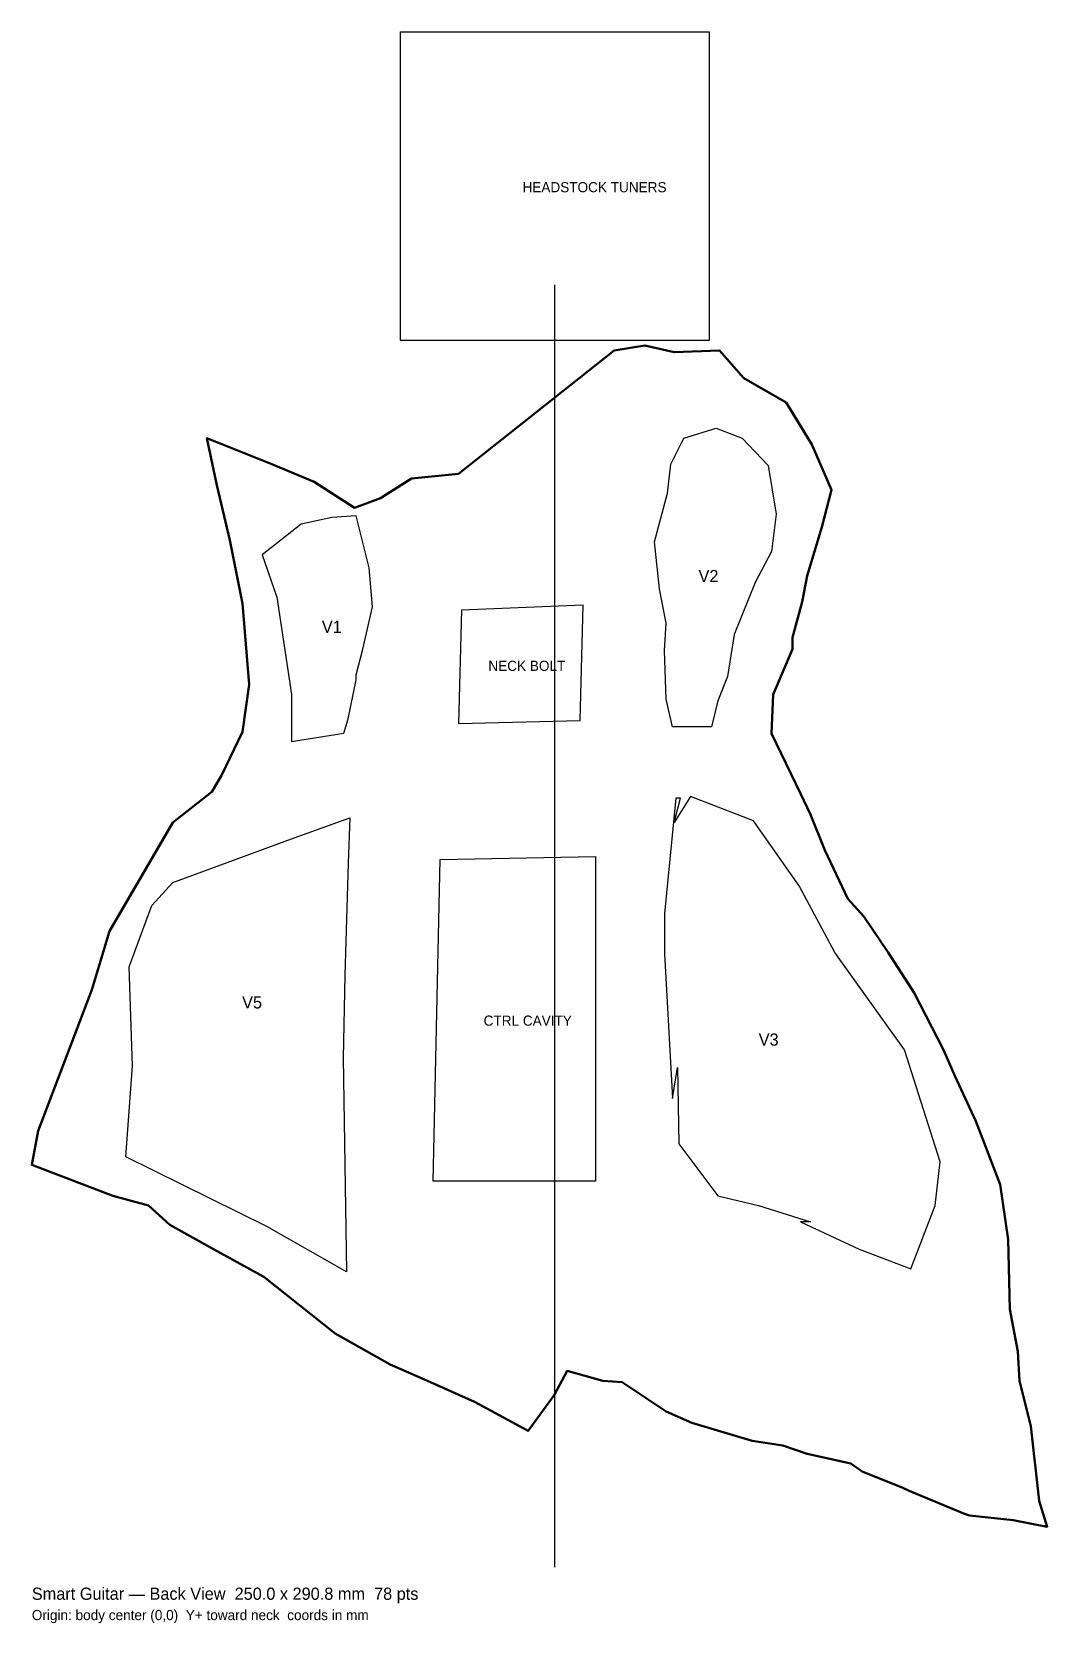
# Model space of a CAD drawing. Header units: millimetres. Extents: x -129 to 121, y -189 to 203.
import ezdxf

# ---------------------------------------------------------------- set-up
doc = ezdxf.new("R2010")
doc.units = ezdxf.units.MM
for name, color, linetype in [('ANNOTATIONS', 7, 'Continuous'), ('BODY_OUTLINE', 7, 'Continuous'), ('CENTERLINE', 8, 'Continuous'), ('CONTROL_CAVITY', 2, 'Continuous'), ('HARDWARE_REFS', 3, 'Continuous'), ('VOID_CHAMBERS', 5, 'Continuous')]:
    doc.layers.add(name, color=color, linetype=linetype)

msp = doc.modelspace()

# ---------------------------------------------------------------- linework, layer by layer
at = {"layer": 'BODY_OUTLINE', "lineweight": 50}
msp.add_lwpolyline([(-23.78, 94.19), (14.56, 124.55), (22.15, 125.75), (29.34, 124.15), (40.53, 124.55), (46.52, 117.76), (56.9, 111.77), (63.29, 101.38), (68.09, 90.2), (65.69, 81.01), (62.1, 69.03), (60.9, 62.64), (58.5, 53.85), (58.5, 51.05), (53.71, 39.87), (53.31, 30.28), (60.5, 15.5), (62.9, 10.31), (66.49, 1.52), (72.08, -10.46), (76.08, -14.85), (82.07, -23.64), (88.46, -33.63), (95.65, -47.61), (98.45, -54), (103.64, -65.18), (109.63, -80.76), (111.63, -94.34), (112.03, -111.52), (114.02, -121.9), (114.42, -129.09), (117.22, -140.28), (119.22, -158.65), (121.21, -165.04), (112.82, -163.44), (102.04, -162.25), (100.84, -161.85), (87.26, -156.25), (85.66, -155.46), (75.68, -151.46), (72.88, -149.46), (62.1, -147.07), (56.1, -145.07), (48.52, -143.87), (33.74, -139.48), (27.35, -136.68), (16.56, -129.49), (11.77, -129.09), (2.98, -126.7), (-0.22, -132.69), (-6.61, -141.48), (-19.79, -134.29), (-31.37, -129.09), (-40.56, -125.1), (-54.14, -117.51), (-71.72, -103.53), (-84.1, -96.74), (-94.88, -90.75), (-100.08, -85.95), (-108.86, -83.56), (-128.83, -75.97), (-127.24, -67.58), (-114.06, -32.83), (-109.66, -18.45), (-94.08, 8.31), (-84.5, 15.9), (-82.1, 19.9), (-76.91, 30.68), (-75.31, 42.27), (-76.91, 62.24), (-80.1, 77.82), (-83.3, 91.4), (-85.7, 102.98), (-69.72, 96.59), (-59.33, 92.2), (-49.35, 85.81), (-42.96, 88.2), (-35.37, 93), (-23.78, 94.19)], close=True, dxfattribs=at)
at = {"layer": 'CENTERLINE'}
msp.add_line((0, -175.04), (0, 140.75), dxfattribs=at)
at = {"layer": 'CONTROL_CAVITY'}
msp.add_lwpolyline([(-28.27, -0.79), (10, 0), (10, -80), (-30, -80)], close=True, dxfattribs=at)
at = {"layer": 'HARDWARE_REFS'}
for points in [[(-38, 203), (38, 203), (38, 127), (-38, 127)], [(6.18, 33.48), (6.97, 61.84), (-22.98, 60.64), (-23.78, 32.68)]]:
    msp.add_lwpolyline(points, close=True, dxfattribs=at)
at = {"layer": 'VOID_CHAMBERS'}
for points in [[(49.31, 67.43), (44.12, 54.65), (42.52, 44.26), (40.13, 38.27), (38.53, 31.88), (28.94, 31.88), (27.35, 38.67), (26.95, 50.66), (27.35, 57.45), (25.75, 65.83), (24.55, 77.42), (27.74, 89.4), (28.54, 96.59), (31.74, 102.98), (39.73, 105.38), (46.12, 102.98), (52.51, 96.19), (54.51, 84.21), (53.31, 75.02)], [(-62.53, 81.81), (-72.11, 74.22), (-68.52, 63.84), (-64.92, 39.87), (-64.92, 28.29), (-51.96, 30.34), (-50.94, 33.88), (-48.95, 43.47), (-48.95, 44.66), (-47.35, 51.05), (-44.95, 61.44), (-45.75, 71.03), (-48.95, 83.81), (-54.94, 83.41)], [(60.1, -7.26), (48.91, 8.71), (33.34, 14.71), (29.34, 8.31), (30.94, 14.31), (29.74, 14.31), (26.95, -14.05), (26.95, -24.04), (28.94, -59.59), (30.14, -52), (30.54, -70.77), (40.13, -83.56), (50.11, -85.95), (62.9, -89.95), (60.5, -89.95), (74.88, -96.74), (87.66, -101.53), (93.65, -85.95), (94.85, -75.17), (86.06, -47.61), (68.89, -23.64)], [(-104.87, -27.24), (-99.28, -12.06), (-94.08, -6.46), (-64.92, 4.32), (-50.54, 9.51), (-50.94, -1.67), (-51.74, -29.23), (-52.14, -49.6), (-51.34, -102.33), (-70.92, -91.15), (-105.67, -73.97), (-104.07, -51.6)]]:
    msp.add_lwpolyline(points, close=True, dxfattribs=at)

# ---------------------------------------------------------------- texts
at = {"layer": 'ANNOTATIONS'}
for s, height, p in [('HEADSTOCK TUNERS', 2.5, (-8, 163.5)), ('V2', 3, (35.3526, 67.5079)), ('V1', 3, (-57.41, 55.0086)), ('NECK BOLT', 2.5, (-16.4025, 45.66)), ('V5', 3, (-77.0425, -37.4567)), ('CTRL CAVITY', 2.5, (-17.5675, -41.6975)), ('V3', 3, (50.1676, -46.6148)), ('Smart Guitar — Back View  250.0 x 290.8 mm  78 pts', 3, (-128.83, -183.04)), ('Origin: body center (0,0)  Y+ toward neck  coords in mm', 2.5, (-128.83, -188.04))]:
    msp.add_text(s, height=height, dxfattribs=at).set_placement(p)

doc.saveas('drawing.dxf')
